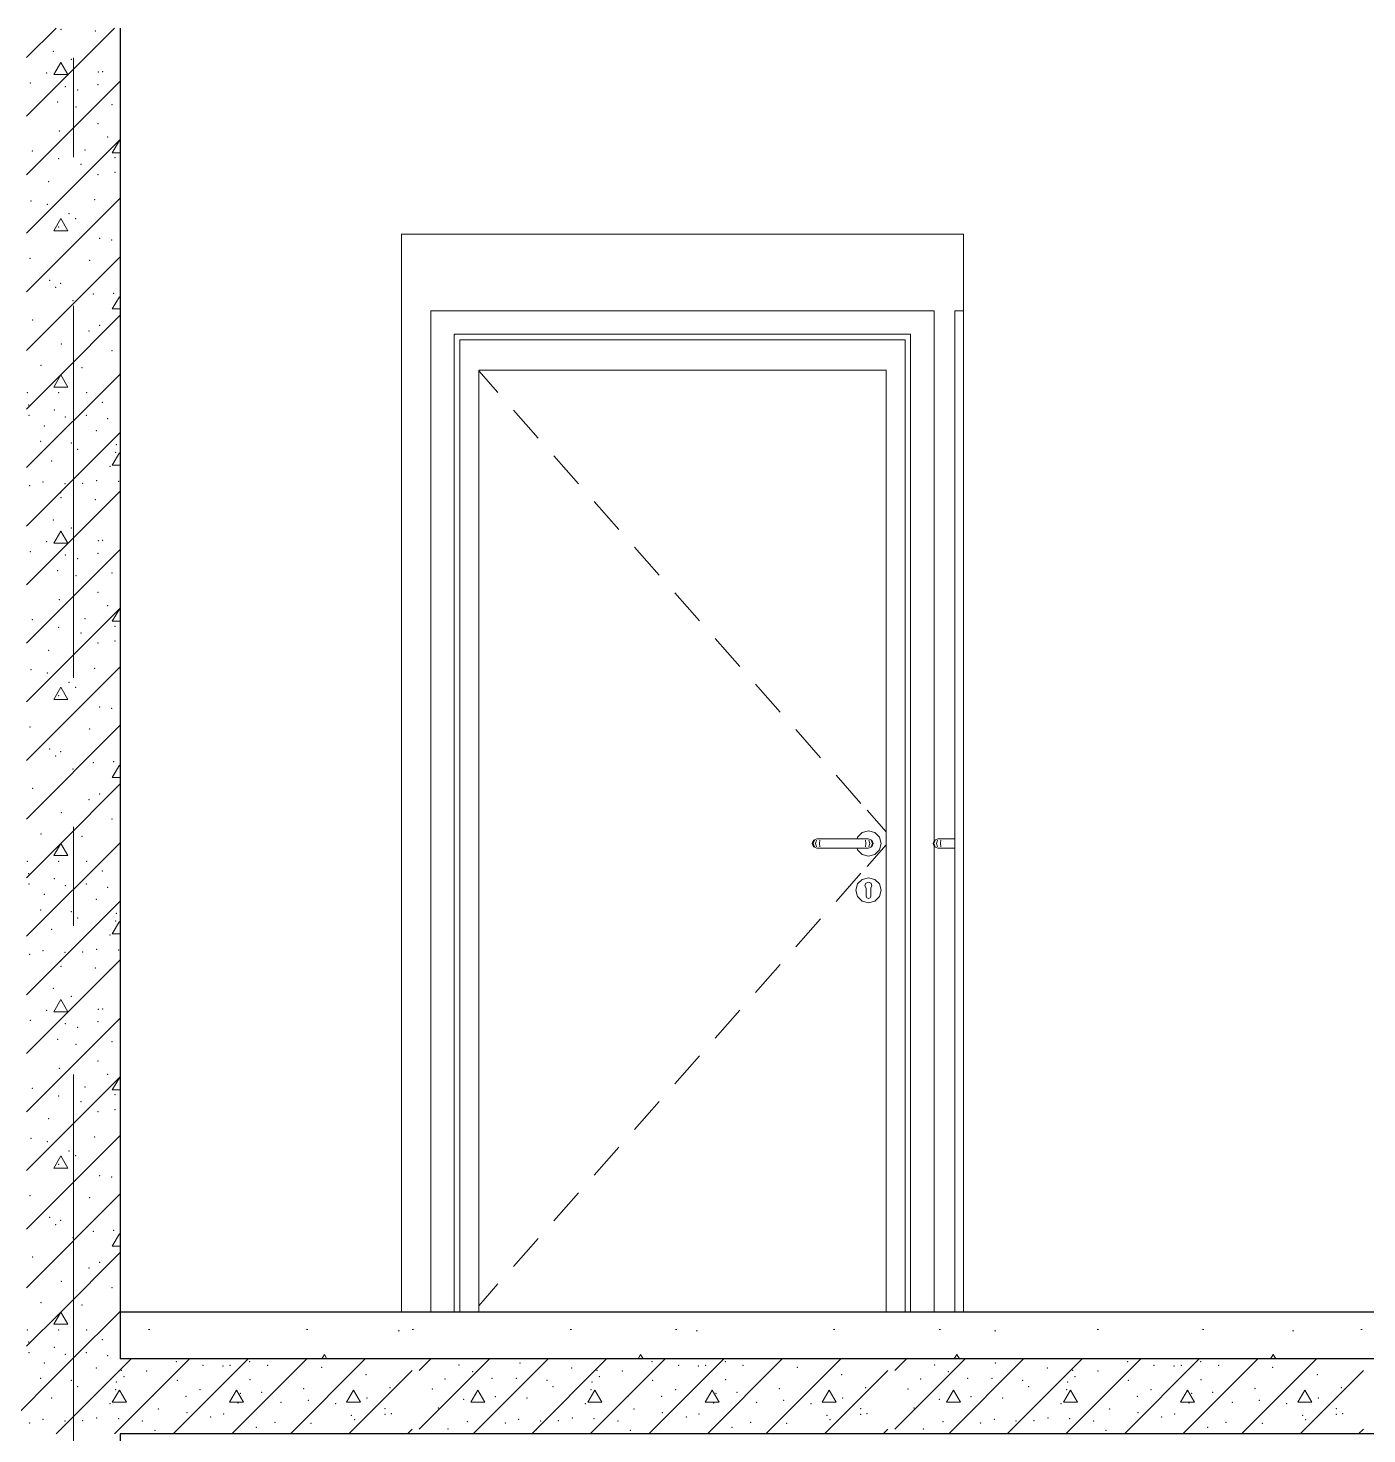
# Model space of a CAD drawing. Header units: millimetres. Extents: x 18162 to 7085488, y 72188 to 247925.
# Drawn here: x 4250516 to 4253374, y 110493 to 113493 of the extents above; entities that cross this region are included whole.
import ezdxf
from ezdxf.enums import TextEntityAlignment as Align

# ---------------------------------------------------------------- set-up
doc = ezdxf.new("R2010")
doc.units = ezdxf.units.MM
doc.header["$MEASUREMENT"] = 0
doc.linetypes.add('Double Dashed', pattern=[1093.611073, 529.166651, -211.666656, 141.111112, -211.666656])
for name, color, linetype in [('Archicad Doors', 7, 'Continuous'), ('Structural - Bearing', 7, 'Continuous'), ('Structural - Grid', 7, 'Continuous')]:
    doc.layers.add(name, color=color, linetype=linetype)
doc.styles.add('GENERATED_STYLE_3', font='', dxfattribs={"width": 0.8})
doc.styles.get('GENERATED_STYLE_3').set_extended_font_data('ISOCPEUR MON')

# ---------------------------------------------------------------- blocks, each defined once
blk = doc.blocks.new('*X1486', base_point=(4294986.6, 104752.7))
at = {"layer": 'Structural - Bearing', "color": 7, "linetype": 'Continuous', "lineweight": 9}
for p, q in [((4250513.1, 113304.8), (4250701, 113492.7)), ((4250513.1, 113429.8), (4250576, 113492.7)), ((4250586.2, 113419.5), (4250571.3, 113393.5)), ((4250601.3, 113393.5), (4250586.2, 113419.5)), ((4250513.1, 113179.8), (4250713.1, 113379.8)), ((4250571.3, 113393.5), (4250601.3, 113393.5)), ((4250513.1, 113054.8), (4250713.1, 113254.8)), ((4250696, 113226.9), (4250711.2, 113252.9)), ((4250711.2, 113252.9), (4250713.1, 113249.5)), ((4250713.1, 113226.8), (4250696, 113226.9)), ((4250513.1, 112929.8), (4250713.1, 113129.8)), ((4250586.2, 113086.2), (4250571.3, 113060.1)), ((4250601.3, 113060.2), (4250586.2, 113086.2)), ((4250571.3, 113060.1), (4250601.3, 113060.2)), ((4250513.1, 112804.8), (4250713.1, 113004.8)), ((4250696, 112893.5), (4250711.2, 112919.5)), ((4250713.1, 112893.5), (4250696, 112893.5)), ((4250711.2, 112919.5), (4250713.1, 112916.2)), ((4250586.2, 112752.8), (4250713.1, 112879.8)), ((4250513.1, 112554.8), (4250711.2, 112752.8)), ((4250513.1, 112679.8), (4250586.2, 112752.8)), ((4250586.2, 112752.8), (4250571.3, 112726.8)), ((4250601.3, 112726.8), (4250586.2, 112752.8)), ((4250711.2, 112752.8), (4250713.1, 112754.8)), ((4250571.3, 112726.8), (4250601.3, 112726.8)), ((4250513.1, 112429.8), (4250713.1, 112629.8)), ((4250696, 112560.2), (4250711.2, 112586.2)), ((4250713.1, 112560.1), (4250696, 112560.2)), ((4250711.2, 112586.2), (4250713.1, 112582.8)), ((4250513.1, 112304.8), (4250713.1, 112504.8)), ((4250586.2, 112419.5), (4250571.3, 112393.5)), ((4250601.3, 112393.5), (4250586.2, 112419.5)), ((4250571.3, 112393.5), (4250601.3, 112393.5)), ((4250513.1, 112179.8), (4250713.1, 112379.8)), ((4250513.1, 112054.8), (4250713.1, 112254.8)), ((4250696, 112226.8), (4250711.2, 112252.8)), ((4250711.2, 112252.8), (4250713.1, 112249.5)), ((4250713.1, 112226.8), (4250696, 112226.8)), ((4250513.1, 111929.8), (4250713.1, 112129.8)), ((4250586.2, 112086.2), (4250571.3, 112060.1)), ((4250601.3, 112060.2), (4250586.2, 112086.2)), ((4250571.3, 112060.1), (4250601.3, 112060.2)), ((4250513.1, 111804.8), (4250713.1, 112004.8)), ((4250696, 111893.5), (4250711.2, 111919.5)), ((4250711.2, 111919.5), (4250713.1, 111916.1)), ((4250586.2, 111752.8), (4250713.1, 111879.8)), ((4250713.1, 111893.5), (4250696, 111893.5)), ((4250513.1, 111554.7), (4250711.2, 111752.8)), ((4250513.1, 111679.7), (4250586.2, 111752.8)), ((4250586.2, 111752.8), (4250571.3, 111726.8)), ((4250601.3, 111726.8), (4250586.2, 111752.8)), ((4250711.2, 111752.8), (4250713.1, 111754.8)), ((4250571.3, 111726.8), (4250601.3, 111726.8)), ((4250513.1, 111429.7), (4250713.1, 111629.7)), ((4250696, 111560.2), (4250711.2, 111586.2)), ((4250711.2, 111586.2), (4250713.1, 111582.8)), ((4250713.1, 111560.1), (4250696, 111560.2)), ((4250513.1, 111304.7), (4250713.1, 111504.7)), ((4250586.2, 111419.5), (4250571.3, 111393.4)), ((4250571.3, 111393.4), (4250601.3, 111393.5)), ((4250601.3, 111393.5), (4250586.2, 111419.5)), ((4250513.1, 111179.7), (4250713.1, 111379.7)), ((4250513.1, 111054.7), (4250713.1, 111254.7)), ((4250696, 111226.8), (4250711.2, 111252.8)), ((4250711.2, 111252.8), (4250713.1, 111249.5)), ((4250713.1, 111226.8), (4250696, 111226.8)), ((4250513.1, 110929.7), (4250713.1, 111129.7)), ((4250586.2, 111086.2), (4250571.3, 111060.1)), ((4250571.3, 111060.1), (4250601.3, 111060.1)), ((4250601.3, 111060.1), (4250586.2, 111086.2)), ((4250513.1, 110804.7), (4250713.1, 111004.7)), ((4250696, 110893.5), (4250711.2, 110919.5)), ((4250711.2, 110919.5), (4250713.1, 110916.1)), ((4250713.1, 110893.5), (4250696, 110893.5)), ((4250586.2, 110752.8), (4250713.1, 110879.7)), ((4250513.1, 110679.7), (4250586.2, 110752.8)), ((4250586.2, 110752.8), (4250571.3, 110726.8)), ((4250601.3, 110726.8), (4250586.2, 110752.8)), ((4250611.1, 110652.7), (4250711.2, 110752.8)), ((4250711.2, 110752.8), (4250713.1, 110754.7)), ((4250571.3, 110726.8), (4250601.3, 110726.8))]:
    blk.add_line(p, q, dxfattribs=at)
for p in [(4250586.6, 113490.3), (4250659.8, 113486.6), (4250690.9, 113483.1), (4250570.1, 113443.2), (4250608.9, 113426.3), (4250520.9, 113375.7), (4250556.1, 113396.6), (4250665.5, 113372.2), (4250666.4, 113398.9), (4250675.4, 113399.7), (4250595.7, 113368.1), (4250621.9, 113360.6), (4250579.6, 113334.8), (4250618.4, 113324.1), (4250695.1, 113329.6), (4250665.6, 113288.7), (4250582.7, 113273), (4250686.1, 113260.1), (4250525.5, 113230.3), (4250638.1, 113232.7), (4250581.8, 113213.8), (4250629.1, 113201.9), (4250701.6, 113216.3), (4250560.4, 113165.3), (4250665.6, 113180.3), (4250702.1, 113184.6), (4250522.6, 113123.6), (4250557.5, 113116.5), (4250658.1, 113126.6), (4250689.3, 113106.1), (4250603.4, 113096.6), (4250618.1, 113086.1), (4250581.3, 113068), (4250669.3, 113044.2), (4250694.6, 113040.8), (4250520.7, 113001.1), (4250647.4, 112996.8), (4250562.6, 112954.6), (4250575, 112939.2), (4250585.8, 112948.4), (4250655.3, 112925.3), (4250698.9, 112927), (4250612.1, 112911.4), (4250526.1, 112870.1), (4250646.1, 112846.5), (4250669.4, 112858.6), (4250587.3, 112818.6), (4250695.5, 112804.7), (4250544.1, 112773), (4250631.6, 112767.9), (4250514.9, 112714.7), (4250581.8, 112714.7), (4250641.1, 112714.7), (4250517.8, 112688.6), (4250674.6, 112694.1), (4250518.3, 112666.1), (4250572, 112677.8), (4250595.7, 112662.9), (4250640.6, 112666.1), (4250686.1, 112659.3), (4250550.9, 112643.9), (4250661.7, 112633.6), (4250543.3, 112611), (4250608.9, 112607.1), (4250621.9, 112593.6), (4250704.8, 112603.6), (4250566.4, 112569.2), (4250702.9, 112587.2), (4250690.9, 112557.3), (4250519.6, 112516), (4250548.4, 112524.1), (4250585.8, 112501.6), (4250595.1, 112520.2), (4250632.9, 112521.2), (4250663, 112526.7), (4250709.3, 112525.4), (4250586.6, 112490.3), (4250659.8, 112486.6), (4250690.9, 112483.1), (4250570.1, 112443.2), (4250608.9, 112426.2), (4250556.1, 112396.6), (4250666.4, 112398.8), (4250675.4, 112399.7), (4250520.9, 112375.7), (4250595.7, 112368.1), (4250621.9, 112360.6), (4250665.5, 112372.1), (4250579.6, 112334.8), (4250618.4, 112324.1), (4250695.1, 112329.6), (4250582.7, 112272.9), (4250665.6, 112288.7), (4250686.1, 112260.1), (4250525.5, 112230.3), (4250638.1, 112232.7), (4250581.8, 112213.8), (4250629.1, 112201.9), (4250701.6, 112216.3), (4250665.6, 112180.3), (4250702.1, 112184.6), (4250560.4, 112165.2), (4250522.6, 112123.6), (4250557.5, 112116.4), (4250658.1, 112126.6), (4250603.4, 112096.6), (4250618.1, 112086.1), (4250689.3, 112106), (4250581.3, 112068), (4250669.3, 112044.2), (4250694.6, 112040.8), (4250520.7, 112001.1), (4250647.4, 111996.8), (4250562.6, 111954.6), (4250575, 111939.2), (4250585.8, 111948.4), (4250612.1, 111911.3), (4250655.3, 111925.2), (4250698.9, 111927), (4250526.1, 111870.1), (4250646.1, 111846.4), (4250669.4, 111858.6), (4250587.3, 111818.6), (4250695.5, 111804.7), (4250544.1, 111773), (4250631.6, 111767.8), (4250514.9, 111714.7), (4250581.8, 111714.7), (4250641.1, 111714.7), (4250674.6, 111694.1), (4250517.8, 111688.6), (4250518.3, 111666), (4250572, 111677.8), (4250595.7, 111662.8), (4250640.6, 111666), (4250550.9, 111643.8), (4250661.7, 111633.5), (4250686.1, 111659.3), (4250543.3, 111611), (4250608.9, 111607.1), (4250704.8, 111603.6), (4250621.9, 111593.6), (4250702.9, 111587.2), (4250566.4, 111569.2), (4250690.9, 111557.3), (4250519.6, 111516), (4250548.4, 111524.1), (4250595.1, 111520.2), (4250632.9, 111521.2), (4250663, 111526.7), (4250709.3, 111525.4), (4250585.8, 111501.6), (4250586.6, 111490.3), (4250659.8, 111486.6), (4250690.9, 111483.1), (4250570.1, 111443.2), (4250608.9, 111426.2), (4250556.1, 111396.6), (4250666.4, 111398.8), (4250675.4, 111399.6), (4250520.9, 111375.6), (4250595.7, 111368), (4250621.9, 111360.5), (4250665.5, 111372.1), (4250579.6, 111334.7), (4250618.4, 111324), (4250695.1, 111329.6), (4250582.7, 111272.9), (4250665.6, 111288.6), (4250686.1, 111260.1), (4250525.5, 111230.3), (4250581.8, 111213.7), (4250638.1, 111232.7), (4250701.6, 111216.3), (4250629.1, 111201.8), (4250665.6, 111180.2), (4250702.1, 111184.5), (4250560.4, 111165.2), (4250522.6, 111123.6), (4250658.1, 111126.6), (4250557.5, 111116.4), (4250603.4, 111096.5), (4250689.3, 111106), (4250581.3, 111068), (4250618.1, 111086.1), (4250669.3, 111044.1), (4250694.6, 111040.7), (4250520.7, 111001), (4250647.4, 110996.7), (4250562.6, 110954.6), (4250585.8, 110948.4), (4250575, 110939.1), (4250612.1, 110911.3), (4250655.3, 110925.2), (4250698.9, 110927), (4250526.1, 110870.1), (4250669.4, 110858.5), (4250646.1, 110846.4), (4250587.3, 110818.6), (4250695.5, 110804.7), (4250544.1, 110773), (4250631.6, 110767.8), (4250514.9, 110714.7), (4250581.8, 110714.7), (4250641.1, 110714.7), (4250517.8, 110688.6), (4250572, 110677.7), (4250674.6, 110694.1), (4250518.3, 110666), (4250595.7, 110662.8), (4250640.6, 110666), (4250686.1, 110659.3)]:
    blk.add_point(p, dxfattribs=at)
blk = doc.blocks.new('*X1488', base_point=(4294986.6, 104752.7))
at = {"layer": 'Structural - Bearing', "color": 7, "linetype": 'Continuous', "lineweight": 9}
for p, q in [((4250451.1, 110492.7), (4250611.1, 110652.7)), ((4250576.1, 110492.7), (4250736.1, 110652.7)), ((4250701.1, 110492.7), (4250861.1, 110652.7)), ((4250826.1, 110492.7), (4250986.1, 110652.7)), ((4250951.1, 110492.7), (4251111.1, 110652.7)), ((4251076.1, 110492.7), (4251236.1, 110652.7)), ((4251351.3, 110627.8), (4251376.2, 110652.7)), ((4251351.3, 110502.8), (4251501.2, 110652.7)), ((4251466.2, 110492.7), (4251626.2, 110652.7)), ((4251591.2, 110492.7), (4251751.2, 110652.7)), ((4251716.2, 110492.7), (4251876.2, 110652.7)), ((4251841.2, 110492.7), (4252001.2, 110652.7)), ((4251966.2, 110492.7), (4252126.2, 110652.7)), ((4252091.2, 110492.7), (4252251.2, 110652.7)), ((4252366.4, 110627.8), (4252391.3, 110652.7)), ((4252366.4, 110502.8), (4252516.3, 110652.7)), ((4252481.3, 110492.7), (4252641.3, 110652.7)), ((4252606.3, 110492.7), (4252766.3, 110652.7)), ((4252731.3, 110492.7), (4252891.3, 110652.7)), ((4252856.3, 110492.7), (4253016.3, 110652.7)), ((4252981.3, 110492.7), (4253141.3, 110652.7)), ((4253106.3, 110492.7), (4253266.3, 110652.7)), ((4251201.1, 110492.7), (4251336.2, 110627.8)), ((4252216.2, 110492.7), (4252351.3, 110627.8)), ((4253231.3, 110492.7), (4253366.4, 110627.8)), ((4250696, 110560.1), (4250711.2, 110586.1)), ((4250711.2, 110586.1), (4250726.1, 110560.1)), ((4250946, 110560.1), (4250961.2, 110586.1)), ((4250961.2, 110586.1), (4250976.1, 110560.1)), ((4251196, 110560.1), (4251211.2, 110586.1)), ((4251211.2, 110586.1), (4251226.1, 110560.1)), ((4251461.2, 110560.1), (4251476.3, 110586.1)), ((4251476.3, 110586.1), (4251491.2, 110560.1)), ((4251711.2, 110560.1), (4251726.3, 110586.1)), ((4251726.3, 110586.1), (4251741.2, 110560.1)), ((4251961.2, 110560.1), (4251976.3, 110586.1)), ((4251976.3, 110586.1), (4251991.2, 110560.1)), ((4252211.2, 110560.1), (4252226.3, 110586.1)), ((4252226.3, 110586.1), (4252241.2, 110560.1)), ((4252476.3, 110560.1), (4252491.4, 110586.1)), ((4252491.4, 110586.1), (4252506.3, 110560.1)), ((4252726.3, 110560.1), (4252741.4, 110586.1)), ((4252741.4, 110586.1), (4252756.3, 110560.1)), ((4252976.3, 110560.1), (4252991.4, 110586.1)), ((4252991.4, 110586.1), (4253006.3, 110560.1)), ((4253226.3, 110560.1), (4253241.4, 110586.1)), ((4253241.4, 110586.1), (4253256.3, 110560.1)), ((4250726.1, 110560.1), (4250696, 110560.1)), ((4250976.1, 110560.1), (4250946, 110560.1)), ((4251226.1, 110560.1), (4251196, 110560.1)), ((4251491.2, 110560.1), (4251461.2, 110560.1)), ((4251741.2, 110560.1), (4251711.2, 110560.1)), ((4251991.2, 110560.1), (4251961.2, 110560.1)), ((4252241.2, 110560.1), (4252211.2, 110560.1)), ((4252506.3, 110560.1), (4252476.3, 110560.1)), ((4252756.3, 110560.1), (4252726.3, 110560.1)), ((4253006.3, 110560.1), (4252976.3, 110560.1)), ((4253256.3, 110560.1), (4253226.3, 110560.1)), ((4251326.1, 110492.7), (4251336.2, 110502.8)), ((4252341.2, 110492.7), (4252351.3, 110502.8)), ((4253356.3, 110492.7), (4253366.4, 110502.8))]:
    blk.add_line(p, q, dxfattribs=at)
for p in [(4250550.9, 110643.8), (4250832.8, 110646.8), (4250989.1, 110646.9), (4251566.1, 110643.8), (4251848, 110646.8), (4252004.3, 110646.9), (4252581.2, 110643.8), (4252863.1, 110646.8), (4253019.4, 110646.9), (4250543.3, 110611), (4250661.7, 110633.5), (4250715.6, 110628.3), (4250720.7, 110614.8), (4250769.7, 110626.8), (4250889.6, 110638.7), (4250932, 110637.6), (4250947.4, 110639.1), (4251027.4, 110638.7), (4251142.9, 110634.5), (4251237.9, 110619.1), (4251436, 110640), (4251465.2, 110625.5), (4251506.7, 110611.3), (4251558.4, 110611), (4251676.8, 110633.5), (4251730.7, 110628.3), (4251735.8, 110614.8), (4251784.8, 110626.8), (4251904.7, 110638.7), (4251947.1, 110637.6), (4251962.5, 110639.1), (4252042.5, 110638.7), (4252158, 110634.5), (4252253.1, 110619.1), (4252451.1, 110640), (4252480.3, 110625.5), (4252521.8, 110611.3), (4252573.5, 110611), (4252691.9, 110633.5), (4252745.9, 110628.3), (4252750.9, 110614.8), (4252799.9, 110626.8), (4252919.9, 110638.7), (4252962.2, 110637.6), (4252977.7, 110639.1), (4253057.7, 110638.7), (4253173.1, 110634.5), (4253268.2, 110619.1), (4250608.9, 110607.1), (4250621.9, 110593.6), (4250702.9, 110587.2), (4250704.8, 110603.6), (4250834.6, 110606.7), (4250883.2, 110587.2), (4250924.4, 110591), (4250989.9, 110608.4), (4251014.6, 110581.3), (4251104.5, 110589.1), (4251288.8, 110591), (4251379.3, 110588.5), (4251406.4, 110609.9), (4251624.1, 110607.1), (4251637, 110593.6), (4251718, 110587.2), (4251719.9, 110603.6), (4251849.7, 110606.7), (4251898.3, 110587.2), (4251939.5, 110591), (4252005, 110608.4), (4252029.7, 110581.3), (4252119.6, 110589.1), (4252303.9, 110591), (4252394.5, 110588.5), (4252421.5, 110609.9), (4252639.2, 110607.1), (4252652.1, 110593.6), (4252733.1, 110587.2), (4252735, 110603.6), (4252864.9, 110606.7), (4252913.4, 110587.2), (4252954.6, 110591), (4253020.1, 110608.4), (4253044.8, 110581.3), (4253134.8, 110589.1), (4253319.1, 110591), (4250566.4, 110569.1), (4250690.9, 110557.2), (4250782.1, 110573.7), (4250853.6, 110573), (4250964.3, 110558.8), (4250969.5, 110579.4), (4251056.2, 110560.1), (4251114.2, 110564.4), (4251172.5, 110557.1), (4251239.9, 110569.1), (4251446.3, 110566.6), (4251513.9, 110572.4), (4251581.5, 110569.1), (4251706, 110557.2), (4251797.2, 110573.7), (4251868.7, 110573), (4251979.4, 110558.8), (4251984.6, 110579.4), (4252071.3, 110560.1), (4252129.3, 110564.4), (4252187.6, 110557.1), (4252255, 110569.1), (4252461.4, 110566.6), (4252529, 110572.4), (4252596.6, 110569.1), (4252721.1, 110557.2), (4252812.3, 110573.7), (4252883.8, 110573), (4252994.6, 110558.8), (4252999.7, 110579.4), (4253086.5, 110560.1), (4253144.4, 110564.4), (4253202.8, 110557.1), (4253270.1, 110569.1), (4250548.4, 110524.1), (4250595.1, 110520.2), (4250632.9, 110521.1), (4250663, 110526.6), (4250709.3, 110525.4), (4250794.3, 110546), (4250855.3, 110537.9), (4250906, 110529), (4250933.6, 110535.1), (4251206.4, 110532.4), (4251213.2, 110523.2), (4251278.1, 110546.4), (4251278.2, 110534.7), (4251292, 110535.6), (4251392.3, 110548), (4251563.5, 110524.1), (4251610.2, 110520.2), (4251648, 110521.1), (4251678.1, 110526.6), (4251724.5, 110525.4), (4251809.4, 110546), (4251870.4, 110537.9), (4251921.1, 110529), (4251948.7, 110535.1), (4252221.5, 110532.4), (4252228.3, 110523.2), (4252293.2, 110546.4), (4252293.4, 110534.7), (4252307.1, 110535.6), (4252407.4, 110548), (4252578.6, 110524.1), (4252625.3, 110520.2), (4252663.2, 110521.1), (4252693.2, 110526.6), (4252739.6, 110525.4), (4252824.6, 110546), (4252885.5, 110537.9), (4252936.2, 110529), (4252963.9, 110535.1), (4253236.6, 110532.4), (4253243.5, 110523.2), (4253308.4, 110546.4), (4253308.5, 110534.7), (4253322.3, 110535.6), (4250519.6, 110516), (4250585.8, 110501.6), (4250760.4, 110519.9), (4250787, 110500.4), (4251003.8, 110507), (4251043.2, 110517.1), (4251120.5, 110515.5), (4251412.4, 110503.2), (4251453.8, 110518.6), (4251534.7, 110516), (4251600.9, 110501.6), (4251775.5, 110519.9), (4251802.1, 110500.4), (4252018.9, 110507), (4252058.3, 110517.1), (4252135.6, 110515.5), (4252427.5, 110503.2), (4252469, 110518.6), (4252549.8, 110516), (4252616.1, 110501.6), (4252790.7, 110519.9), (4252817.3, 110500.4), (4253034, 110507), (4253073.5, 110517.1), (4253150.7, 110515.5)]:
    blk.add_point(p, dxfattribs=at)
blk = doc.blocks.new('Standard grid marker[363]_3', base_point=(4250613.1, 164752.7))
at = {"layer": 'Structural - Grid', "color": 13, "linetype": 'Double Dashed', "lineweight": 13, "ltscale": 1.5}
blk.add_line((4250613.1, 163752.7), (4250613.1, 97752.7), dxfattribs=at)
at = {"layer": 'Structural - Grid', "color": 13, "lineweight": 13, "style": 'GENERATED_STYLE_3'}
blk.add_attdef('AC_MarkerText_1', text='', height=375, rotation=360, dxfattribs=at).set_placement((4250613.1, 96490.2), align=Align.TOP_CENTER)

msp = doc.modelspace()

# ---------------------------------------------------------------- hatches: boundary and pattern name
at = {"layer": 'Structural - Bearing', "linetype": 'Continuous', "lineweight": 9}
h = msp.add_hatch(dxfattribs=at)
h.set_pattern_fill('Lightweight_Concrete_0003', style=0, pattern_type=2)
h.set_pattern_definition([(0, (4294986.6, 104752.7), (0, 1169.134), [73.125, -601.875]), (0, (4295324.1, 105337.3), (0, 1169.134), [73.125, -601.875]), (60, (4294986.6, 104752.7), (-1012.5, 584.567), [73.125, -601.875]), (60, (4295661.6, 104752.7), (-1012.5, 584.567), [73.125, -601.875]), (120, (4295059.7, 104752.7), (1012.5, 584.567), [73.125, -601.875]), (120, (4295734.7, 104752.7), (1012.5, 584.567), [73.125, -601.875]), (0, (4294986.58, 104865.2), (0, 225), [0, -225, 0, -337.5]), (45, (4295099.08, 104865.2), (-159.099, 159.099), [0, -168.75, 0, -281.25])])
h.paths.add_polyline_path([(4250713.1, 110652.7), (4257013.1, 110652.7), (4257013.1, 110752.7), (4250713.1, 110752.7)])

# ---------------------------------------------------------------- linework, layer by layer
at = {"layer": 'Archicad Doors', "color": 7, "linetype": 'Continuous', "lineweight": 9}
for p, q in [((4251313.1, 110752.7), (4251313.1, 113052.7)), ((4251313.1, 113052.7), (4252513.1, 113052.7)), ((4252513.1, 113052.7), (4252513.1, 110752.7)), ((4251376.1, 110752.7), (4251376.1, 112889.7)), ((4251376.1, 112889.7), (4252450.1, 112889.7)), ((4252450.1, 112889.7), (4252450.1, 111757.5)), ((4252494.1, 112889.7), (4252494.1, 110752.7)), ((4252494.1, 112889.7), (4252513.1, 112889.7)), ((4251426.1, 112839.7), (4251426.1, 110752.7)), ((4252400.1, 112839.7), (4251426.1, 112839.7)), ((4252400.1, 110752.7), (4252400.1, 112839.7)), ((4251438.1, 112827.7), (4251438.1, 110752.7)), ((4252388.1, 112827.7), (4251438.1, 112827.7)), ((4252388.1, 110752.7), (4252388.1, 112827.7)), ((4251478.1, 112762.7), (4251478.1, 110752.7)), ((4252348.1, 112762.7), (4251478.1, 112762.7)), ((4251478.1, 112761.1), (4251519.1, 112714.8)), ((4252348.1, 110752.7), (4252348.1, 112762.7)), ((4251552.2, 112677.3), (4251605.2, 112617.4)), ((4251638.3, 112579.9), (4251691.3, 112520)), ((4251724.4, 112482.5), (4251777.4, 112422.6)), ((4251810.6, 112385.2), (4251863.6, 112325.2)), ((4251896.7, 112287.8), (4251949.7, 112227.8)), ((4251982.8, 112190.4), (4252035.8, 112130.5)), ((4252068.9, 112093), (4252121.9, 112033.1)), ((4252155, 111995.6), (4252208, 111935.7)), ((4252241.1, 111898.2), (4252294.1, 111838.3)), ((4252307.1, 111823.6), (4252348.1, 111777.3)), ((4252193, 111759.8), (4252190.1, 111752.7)), ((4252190.1, 111752.7), (4252193, 111745.6)), ((4252194.6, 111759.8), (4252191.8, 111752.7)), ((4252191.8, 111752.7), (4252194.6, 111745.6)), ((4252200.1, 111762.7), (4252193, 111759.8)), ((4252199.4, 111759.8), (4252197.3, 111752.7)), ((4252197.3, 111752.7), (4252199.4, 111745.6)), ((4252201.2, 111762.7), (4252200.1, 111762.7)), ((4252204.5, 111762.7), (4252201.2, 111762.7)), ((4252209.4, 111762.7), (4252204.5, 111762.7)), ((4252206.6, 111759.8), (4252205.5, 111752.7)), ((4252205.5, 111752.7), (4252206.6, 111745.6)), ((4252215.1, 111762.7), (4252209.4, 111762.7)), ((4252295.1, 111762.7), (4252215.1, 111762.7)), ((4252285.8, 111762.7), (4252286.7, 111766.2)), ((4252286.7, 111766.2), (4252296.6, 111776.1)), ((4252300.8, 111762.7), (4252295.1, 111762.7)), ((4252296.6, 111776.1), (4252310.1, 111779.7)), ((4252305.7, 111762.7), (4252300.8, 111762.7)), ((4252303.6, 111759.8), (4252304.7, 111752.7)), ((4252304.7, 111752.7), (4252303.6, 111745.6)), ((4252309, 111762.7), (4252305.7, 111762.7)), ((4252307.1, 111703.8), (4252348.1, 111750.1)), ((4252310.1, 111762.7), (4252309, 111762.7)), ((4252310.1, 111779.7), (4252323.6, 111776.1)), ((4252310.1, 111762.7), (4252317.2, 111759.8)), ((4252310.8, 111759.8), (4252312.9, 111752.7)), ((4252312.9, 111752.7), (4252310.8, 111745.6)), ((4252315.6, 111759.8), (4252318.4, 111752.7)), ((4252318.4, 111752.7), (4252315.6, 111745.6)), ((4252317.2, 111759.8), (4252320.1, 111752.7)), ((4252320.1, 111752.7), (4252317.2, 111745.6)), ((4252323.6, 111776.1), (4252333.5, 111766.2)), ((4252333.5, 111766.2), (4252337.1, 111752.7)), ((4252337.1, 111752.7), (4252333.5, 111739.2)), ((4252451, 111759.8), (4252448.1, 111752.7)), ((4252448.1, 111752.7), (4252451, 111745.6)), ((4252452.6, 111759.8), (4252449.8, 111752.7)), ((4252449.8, 111752.7), (4252452.6, 111745.6)), ((4252458.1, 111762.7), (4252451, 111759.8)), ((4252457.4, 111759.8), (4252455.3, 111752.7)), ((4252455.3, 111752.7), (4252457.4, 111745.6)), ((4252459.2, 111762.7), (4252458.1, 111762.7)), ((4252462.5, 111762.7), (4252459.2, 111762.7)), ((4252467.4, 111762.7), (4252462.5, 111762.7)), ((4252464.6, 111759.8), (4252463.5, 111752.7)), ((4252463.5, 111752.7), (4252464.6, 111745.6)), ((4252473.1, 111762.7), (4252467.4, 111762.7)), ((4252494.1, 111762.7), (4252473.1, 111762.7)), ((4252193, 111745.6), (4252200.1, 111742.7)), ((4252201.2, 111742.7), (4252200.1, 111742.7)), ((4252204.5, 111742.7), (4252201.2, 111742.7)), ((4252209.4, 111742.7), (4252204.5, 111742.7)), ((4252215.1, 111742.7), (4252209.4, 111742.7)), ((4252295.1, 111742.7), (4252215.1, 111742.7)), ((4252286.7, 111739.2), (4252285.8, 111742.7)), ((4252296.6, 111729.3), (4252286.7, 111739.2)), ((4252300.8, 111742.7), (4252295.1, 111742.7)), ((4252310.1, 111725.7), (4252296.6, 111729.3)), ((4252305.7, 111742.7), (4252300.8, 111742.7)), ((4252309, 111742.7), (4252305.7, 111742.7)), ((4252310.1, 111742.7), (4252309, 111742.7)), ((4252317.2, 111745.6), (4252310.1, 111742.7)), ((4252323.6, 111729.3), (4252310.1, 111725.7)), ((4252333.5, 111739.2), (4252323.6, 111729.3)), ((4252450.1, 111747.9), (4252450.1, 110752.7)), ((4252451, 111745.6), (4252458.1, 111742.7)), ((4252459.2, 111742.7), (4252458.1, 111742.7)), ((4252462.5, 111742.7), (4252459.2, 111742.7)), ((4252467.4, 111742.7), (4252462.5, 111742.7)), ((4252473.1, 111742.7), (4252467.4, 111742.7)), ((4252494.1, 111742.7), (4252473.1, 111742.7)), ((4252241.1, 111629.2), (4252294.1, 111689.1)), ((4252283.1, 111652.7), (4252286.7, 111666.2)), ((4252286.7, 111666.2), (4252296.6, 111676.1)), ((4252296.6, 111676.1), (4252310.1, 111679.7)), ((4252303.4, 111664.3), (4252302.6, 111662.4)), ((4252302.6, 111662.4), (4252305.1, 111657.1)), ((4252303.4, 111664.3), (4252304.7, 111667.8)), ((4252310.1, 111670.1), (4252304.7, 111667.8)), ((4252310.1, 111679.7), (4252323.6, 111676.1)), ((4252315.5, 111667.8), (4252310.1, 111670.1)), ((4252315.1, 111657.1), (4252317.6, 111662.4)), ((4252316.8, 111664.3), (4252315.5, 111667.8)), ((4252316.8, 111664.3), (4252317.6, 111662.4)), ((4252323.6, 111676.1), (4252333.5, 111666.2)), ((4252333.5, 111666.2), (4252337.1, 111652.7)), ((4252286.7, 111639.2), (4252283.1, 111652.7)), ((4252296.6, 111629.3), (4252286.7, 111639.2)), ((4252305.1, 111657.1), (4252305.1, 111655.6)), ((4252305.1, 111655.6), (4252305.1, 111652.7)), ((4252305.1, 111652.7), (4252305.1, 111649.8)), ((4252305.1, 111649.8), (4252305.1, 111644)), ((4252305.1, 111644), (4252305.1, 111640.2)), ((4252305.1, 111640.2), (4252306.6, 111636.7)), ((4252306.6, 111636.7), (4252310.1, 111635.2)), ((4252310.1, 111635.2), (4252313.6, 111636.7)), ((4252313.6, 111636.7), (4252315.1, 111640.2)), ((4252315.1, 111655.6), (4252315.1, 111657.1)), ((4252315.1, 111655.6), (4252315.1, 111652.7)), ((4252315.1, 111652.7), (4252315.1, 111649.8)), ((4252315.1, 111649.8), (4252315.1, 111644)), ((4252315.1, 111644), (4252315.1, 111640.2)), ((4252333.5, 111639.2), (4252323.6, 111629.3)), ((4252337.1, 111652.7), (4252333.5, 111639.2)), ((4252310.1, 111625.7), (4252296.6, 111629.3)), ((4252323.6, 111629.3), (4252310.1, 111625.7)), ((4252155, 111531.8), (4252208, 111591.7)), ((4252068.9, 111434.4), (4252121.9, 111494.3)), ((4251982.8, 111337), (4252035.8, 111397)), ((4251896.7, 111239.6), (4251949.7, 111299.6)), ((4251810.6, 111142.2), (4251863.6, 111202.2)), ((4251724.4, 111044.9), (4251777.4, 111104.8)), ((4251638.3, 110947.5), (4251691.3, 111007.4)), ((4251552.2, 110850.1), (4251605.2, 110910)), ((4251478.1, 110766.3), (4251519.1, 110812.6))]:
    msp.add_line(p, q, dxfattribs=at)
at = {"layer": 'Structural - Bearing', "color": 7, "linetype": 'Continuous', "lineweight": 25}
for p, q in [((4250713.1, 113492.7), (4250713.1, 110752.7)), ((4250713.1, 110752.7), (4250713.1, 110652.7)), ((4257013.1, 110752.7), (4250713.1, 110752.7)), ((4257013.1, 110652.7), (4250713.1, 110652.7)), ((4250713.1, 110492.7), (4250713.1, 107752.7)), ((4257013.1, 110492.7), (4250713.1, 110492.7))]:
    msp.add_line(p, q, dxfattribs=at)

# ---------------------------------------------------------------- block references
at = {"layer": 'Structural - Bearing', "lineweight": 0}
for name in ['*X1486', '*X1488']:
    msp.add_blockref(name, (4294986.6, 104752.7), dxfattribs=at)
at = {"layer": 'Structural - Grid', "color": 13, "linetype": 'Continuous', "lineweight": 13}
msp.add_blockref('Standard grid marker[363]_3', (4250613.1, 164752.7), dxfattribs=at)

doc.saveas('drawing.dxf')
